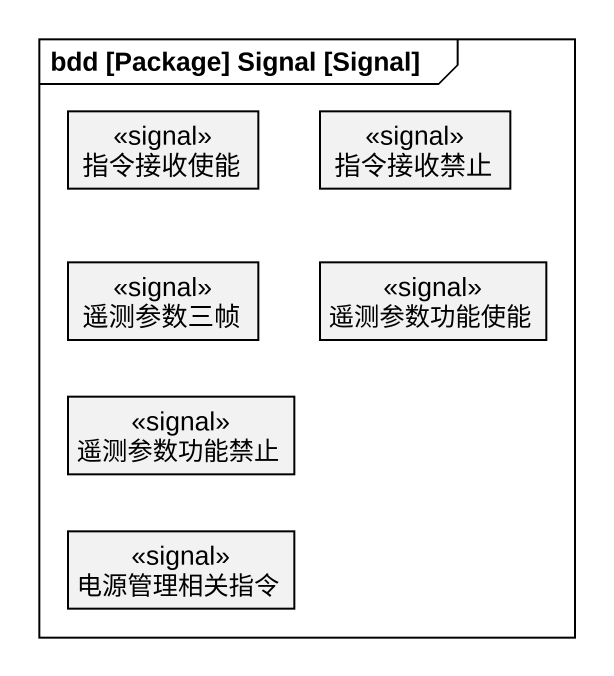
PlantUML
@startuml
mainframe bdd [Package] Signal [Signal]
hide circle
hide empty members
class 指令接收使能 <<signal>>
class 指令接收禁止 <<signal>>
class 遥测参数三帧 <<signal>>
class 遥测参数功能使能 <<signal>>
class 遥测参数功能禁止 <<signal>>
class 电源管理相关指令 <<signal>>
@enduml
